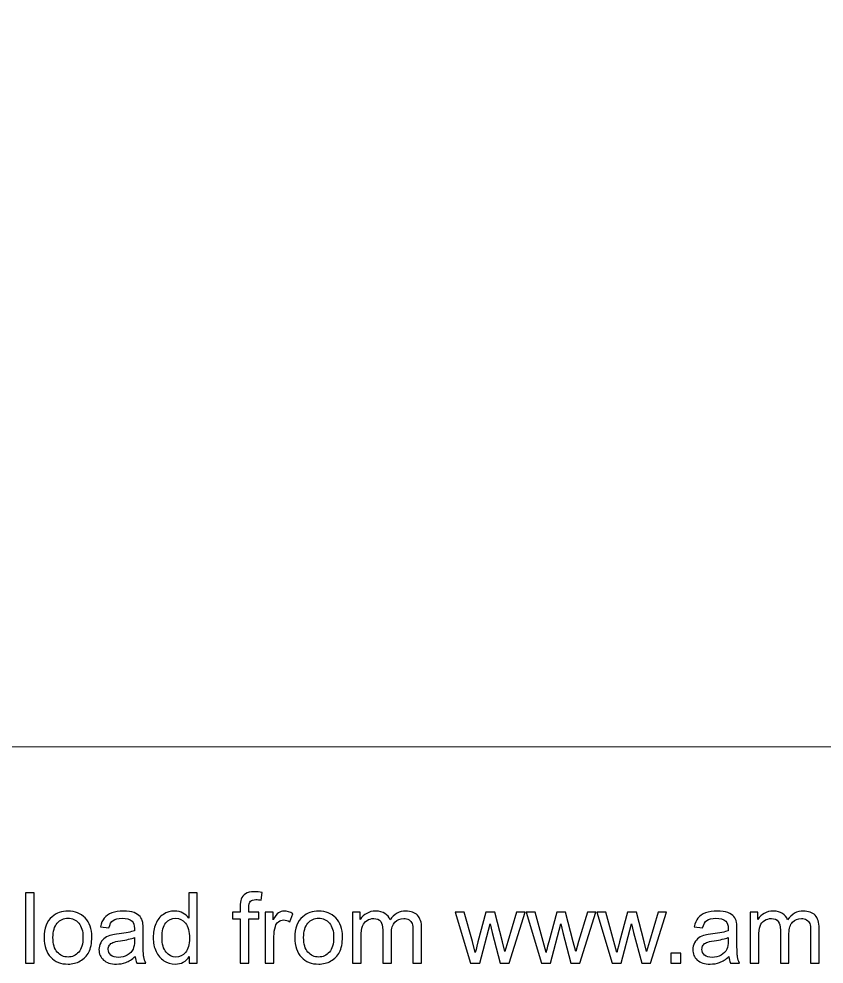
# Model space of a CAD drawing. Header units: millimetres. Extents: x -446 to 392, y -249 to 379.
# Drawn here: x -131 to -61.4, y -249.3 to -167.7 of the extents above; entities that cross this region are included whole.
import ezdxf

# ---------------------------------------------------------------- set-up
doc = ezdxf.new("R2010")
doc.units = ezdxf.units.MM
doc.header["$MEASUREMENT"] = 0
doc.layers.add('Layer 1', color=7, linetype='Continuous')

msp = doc.modelspace()

# ---------------------------------------------------------------- linework, layer by layer
at = {"layer": 'Layer 1', "color": 5, "lineweight": 0}
msp.add_open_spline([(-446.0374, -230.5655), (-446.0374, -230.5655), (392.1616, -230.5655), (392.1616, -230.5655), (392.1616, -230.5655), (392.1616, -230.5655), (392.1616, 379.0343), (392.1616, 379.0343), (392.1616, 379.0343), (392.1616, 379.0343), (-446.0374, 379.0343), (-446.0374, 379.0343), (-446.0374, 379.0343), (-446.0374, 379.0343), (-446.0374, -230.5655), (-446.0374, -230.5655)], degree=3, knots=[0, 0, 0, 0, 0.2, 0.2, 0.2, 0.2, 0.4, 0.4, 0.4, 0.4, 0.6, 0.6, 0.6, 0.6, 1, 1, 1, 1], dxfattribs=at)
at = {"layer": 'Layer 1', "color": 7}
for points, knots in [([(-130.417, -249.25), (-130.417, -249.25), (-130.417, -243.1878), (-130.417, -243.1878), (-130.417, -243.1878), (-130.417, -243.1878), (-129.672, -243.1878), (-129.672, -243.1878), (-129.672, -243.1878), (-129.672, -243.1878), (-129.672, -249.25), (-129.672, -249.25), (-129.672, -249.25), (-129.672, -249.25), (-130.417, -249.25), (-130.417, -249.25)], [0, 0, 0, 0, 0.2, 0.2, 0.2, 0.2, 0.4, 0.4, 0.4, 0.4, 0.6, 0.6, 0.6, 0.6, 1, 1, 1, 1]), ([(-116.265, -249.25), (-116.265, -249.25), (-116.265, -248.6926), (-116.265, -248.6926), (-116.265, -248.6926), (-116.5429, -249.1258), (-116.9522, -249.3431), (-117.4926, -249.3431), (-117.4926, -249.3431), (-117.8426, -249.3431), (-118.1643, -249.2472), (-118.4564, -249.0539), (-118.4564, -249.0539), (-118.7499, -248.8619), (-118.9771, -248.5924), (-119.1394, -248.2481), (-119.1394, -248.2481), (-119.3003, -247.9024), (-119.3807, -247.5059), (-119.3807, -247.0571), (-119.3807, -247.0571), (-119.3807, -246.6197), (-119.3073, -246.2232), (-119.162, -245.8661), (-119.162, -245.8661), (-119.0152, -245.5105), (-118.7965, -245.2368), (-118.5044, -245.0477), (-118.5044, -245.0477), (-118.2137, -244.8572), (-117.8863, -244.7626), (-117.5265, -244.7626), (-117.5265, -244.7626), (-117.2612, -244.7626), (-117.0255, -244.8191), (-116.8195, -244.9306), (-116.8195, -244.9306), (-116.6135, -245.0421), (-116.4456, -245.1888), (-116.3158, -245.368), (-116.3158, -245.368), (-116.3158, -245.368), (-116.3158, -243.1878), (-116.3158, -243.1878), (-116.3158, -243.1878), (-116.3158, -243.1878), (-115.5707, -243.1878), (-115.5707, -243.1878), (-115.5707, -243.1878), (-115.5707, -243.1878), (-115.5707, -249.25), (-115.5707, -249.25), (-115.5707, -249.25), (-115.5707, -249.25), (-116.265, -249.25), (-116.265, -249.25)], [0, 0, 0, 0, 0.0666667, 0.0666667, 0.0666667, 0.0666667, 0.1333333, 0.1333333, 0.1333333, 0.1333333, 0.2, 0.2, 0.2, 0.2, 0.2666667, 0.2666667, 0.2666667, 0.2666667, 0.3333333, 0.3333333, 0.3333333, 0.3333333, 0.4, 0.4, 0.4, 0.4, 0.4666667, 0.4666667, 0.4666667, 0.4666667, 0.5333333, 0.5333333, 0.5333333, 0.5333333, 0.6, 0.6, 0.6, 0.6, 0.6666667, 0.6666667, 0.6666667, 0.6666667, 0.7333333, 0.7333333, 0.7333333, 0.7333333, 0.8, 0.8, 0.8, 0.8, 0.8666667, 0.8666667, 0.8666667, 0.8666667, 1, 1, 1, 1]), ([(-111.8623, -249.25), (-111.8623, -249.25), (-111.8623, -245.4315), (-111.8623, -245.4315), (-111.8623, -245.4315), (-111.8623, -245.4315), (-112.5227, -245.4315), (-112.5227, -245.4315), (-112.5227, -245.4315), (-112.5227, -245.4315), (-112.5227, -244.8558), (-112.5227, -244.8558), (-112.5227, -244.8558), (-112.5227, -244.8558), (-111.8623, -244.8558), (-111.8623, -244.8558), (-111.8623, -244.8558), (-111.8623, -244.8558), (-111.8623, -244.3901), (-111.8623, -244.3901), (-111.8623, -244.3901), (-111.8623, -244.0952), (-111.8369, -243.8765), (-111.7847, -243.7339), (-111.7847, -243.7339), (-111.7127, -243.542), (-111.5885, -243.3854), (-111.4079, -243.2655), (-111.4079, -243.2655), (-111.2287, -243.1455), (-110.9761, -243.0862), (-110.6516, -243.0862), (-110.6516, -243.0862), (-110.4413, -243.0862), (-110.2099, -243.1116), (-109.9559, -243.161), (-109.9559, -243.161), (-109.9559, -243.161), (-110.0674, -243.813), (-110.0674, -243.813), (-110.0674, -243.813), (-110.2226, -243.7862), (-110.3679, -243.772), (-110.5062, -243.772), (-110.5062, -243.772), (-110.732, -243.772), (-110.8914, -243.82), (-110.986, -243.916), (-110.986, -243.916), (-111.0791, -244.0119), (-111.1257, -244.1911), (-111.1257, -244.4536), (-111.1257, -244.4536), (-111.1257, -244.4536), (-111.1257, -244.8558), (-111.1257, -244.8558), (-111.1257, -244.8558), (-111.1257, -244.8558), (-110.2706, -244.8558), (-110.2706, -244.8558), (-110.2706, -244.8558), (-110.2706, -244.8558), (-110.2706, -245.4315), (-110.2706, -245.4315), (-110.2706, -245.4315), (-110.2706, -245.4315), (-111.1172, -245.4315), (-111.1172, -245.4315), (-111.1172, -245.4315), (-111.1172, -245.4315), (-111.1172, -249.25), (-111.1172, -249.25), (-111.1172, -249.25), (-111.1172, -249.25), (-111.8623, -249.25), (-111.8623, -249.25)], [0, 0, 0, 0, 0.05, 0.05, 0.05, 0.05, 0.1, 0.1, 0.1, 0.1, 0.15, 0.15, 0.15, 0.15, 0.2, 0.2, 0.2, 0.2, 0.25, 0.25, 0.25, 0.25, 0.3, 0.3, 0.3, 0.3, 0.35, 0.35, 0.35, 0.35, 0.4, 0.4, 0.4, 0.4, 0.45, 0.45, 0.45, 0.45, 0.5, 0.5, 0.5, 0.5, 0.55, 0.55, 0.55, 0.55, 0.6, 0.6, 0.6, 0.6, 0.65, 0.65, 0.65, 0.65, 0.7, 0.7, 0.7, 0.7, 0.75, 0.75, 0.75, 0.75, 0.8, 0.8, 0.8, 0.8, 0.85, 0.85, 0.85, 0.85, 0.9, 0.9, 0.9, 0.9, 1, 1, 1, 1]), ([(-128.7985, -247.0529), (-128.7985, -246.2415), (-128.5727, -245.6404), (-128.1198, -245.2495), (-128.1198, -245.2495), (-127.743, -244.9249), (-127.2815, -244.7626), (-126.7383, -244.7626), (-126.7383, -244.7626), (-126.1357, -244.7626), (-125.6418, -244.9602), (-125.258, -245.3553), (-125.258, -245.3553), (-124.8756, -245.749), (-124.6837, -246.2951), (-124.6837, -246.9908), (-124.6837, -246.9908), (-124.6837, -247.5552), (-124.7683, -247.9983), (-124.9377, -248.3215), (-124.9377, -248.3215), (-125.107, -248.6446), (-125.354, -248.8958), (-125.6785, -249.075), (-125.6785, -249.075), (-126.0017, -249.2542), (-126.3559, -249.3431), (-126.7383, -249.3431), (-126.7383, -249.3431), (-127.3535, -249.3431), (-127.8502, -249.147), (-128.2298, -248.7533), (-128.2298, -248.7533), (-128.6094, -248.3596), (-128.7985, -247.7923), (-128.7985, -247.0529)], [0, 0, 0, 0, 0.1, 0.1, 0.1, 0.1, 0.2, 0.2, 0.2, 0.2, 0.3, 0.3, 0.3, 0.3, 0.4, 0.4, 0.4, 0.4, 0.5, 0.5, 0.5, 0.5, 0.6, 0.6, 0.6, 0.6, 0.7, 0.7, 0.7, 0.7, 0.8, 0.8, 0.8, 0.8, 1, 1, 1, 1]), ([(-120.94, -248.6997), (-121.2166, -248.9353), (-121.4833, -249.1004), (-121.7387, -249.1978), (-121.7387, -249.1978), (-121.9941, -249.2952), (-122.2678, -249.3431), (-122.5614, -249.3431), (-122.5614, -249.3431), (-123.044, -249.3431), (-123.4151, -249.226), (-123.6747, -248.9904), (-123.6747, -248.9904), (-123.9344, -248.7561), (-124.0642, -248.4555), (-124.0642, -248.0901), (-124.0642, -248.0901), (-124.0642, -247.8756), (-124.0148, -247.6794), (-123.9174, -247.5016), (-123.9174, -247.5016), (-123.8187, -247.3238), (-123.6903, -247.1827), (-123.5322, -247.0755), (-123.5322, -247.0755), (-123.3728, -246.9682), (-123.195, -246.8864), (-122.996, -246.8313), (-122.996, -246.8313), (-122.8492, -246.7932), (-122.6277, -246.7566), (-122.3328, -246.7199), (-122.3328, -246.7199), (-121.7316, -246.6493), (-121.2871, -246.5632), (-121.0035, -246.4645), (-121.0035, -246.4645), (-121.0007, -246.3629), (-120.9993, -246.2979), (-120.9993, -246.2711), (-120.9993, -246.2711), (-120.9993, -245.9692), (-121.0698, -245.7561), (-121.2109, -245.6319), (-121.2109, -245.6319), (-121.4014, -245.464), (-121.6851, -245.3807), (-122.0604, -245.3807), (-122.0604, -245.3807), (-122.4118, -245.3807), (-122.6714, -245.4428), (-122.8379, -245.5656), (-122.8379, -245.5656), (-123.0059, -245.6883), (-123.1286, -245.9057), (-123.2091, -246.2189), (-123.2091, -246.2189), (-123.2091, -246.2189), (-123.9372, -246.1173), (-123.9372, -246.1173), (-123.9372, -246.1173), (-123.8709, -245.8055), (-123.7622, -245.5529), (-123.6098, -245.361), (-123.6098, -245.361), (-123.4574, -245.1691), (-123.2373, -245.0223), (-122.9494, -244.9179), (-122.9494, -244.9179), (-122.663, -244.8149), (-122.3285, -244.7626), (-121.9503, -244.7626), (-121.9503, -244.7626), (-121.575, -244.7626), (-121.2688, -244.8064), (-121.0331, -244.8953), (-121.0331, -244.8953), (-120.7989, -244.9842), (-120.6253, -245.0943), (-120.5152, -245.2283), (-120.5152, -245.2283), (-120.4052, -245.3624), (-120.3276, -245.5317), (-120.2824, -245.7363), (-120.2824, -245.7363), (-120.2584, -245.8633), (-120.2457, -246.0919), (-120.2457, -246.4207), (-120.2457, -246.4207), (-120.2457, -246.4207), (-120.2457, -247.4085), (-120.2457, -247.4085), (-120.2457, -247.4085), (-120.2457, -248.0985), (-120.2302, -248.5346), (-120.1992, -248.7194), (-120.1992, -248.7194), (-120.1695, -248.9043), (-120.1074, -249.0807), (-120.0171, -249.25), (-120.0171, -249.25), (-120.0171, -249.25), (-120.7961, -249.25), (-120.7961, -249.25), (-120.7961, -249.25), (-120.8708, -249.0934), (-120.9188, -248.9099), (-120.94, -248.6997)], [0, 0, 0, 0, 0.0357143, 0.0357143, 0.0357143, 0.0357143, 0.0714286, 0.0714286, 0.0714286, 0.0714286, 0.1071429, 0.1071429, 0.1071429, 0.1071429, 0.1428571, 0.1428571, 0.1428571, 0.1428571, 0.1785714, 0.1785714, 0.1785714, 0.1785714, 0.2142857, 0.2142857, 0.2142857, 0.2142857, 0.25, 0.25, 0.25, 0.25, 0.2857143, 0.2857143, 0.2857143, 0.2857143, 0.3214286, 0.3214286, 0.3214286, 0.3214286, 0.3571429, 0.3571429, 0.3571429, 0.3571429, 0.3928571, 0.3928571, 0.3928571, 0.3928571, 0.4285714, 0.4285714, 0.4285714, 0.4285714, 0.4642857, 0.4642857, 0.4642857, 0.4642857, 0.5, 0.5, 0.5, 0.5, 0.5357143, 0.5357143, 0.5357143, 0.5357143, 0.5714286, 0.5714286, 0.5714286, 0.5714286, 0.6071429, 0.6071429, 0.6071429, 0.6071429, 0.6428571, 0.6428571, 0.6428571, 0.6428571, 0.6785714, 0.6785714, 0.6785714, 0.6785714, 0.7142857, 0.7142857, 0.7142857, 0.7142857, 0.75, 0.75, 0.75, 0.75, 0.7857143, 0.7857143, 0.7857143, 0.7857143, 0.8214286, 0.8214286, 0.8214286, 0.8214286, 0.8571429, 0.8571429, 0.8571429, 0.8571429, 0.8928571, 0.8928571, 0.8928571, 0.8928571, 0.9285714, 0.9285714, 0.9285714, 0.9285714, 1, 1, 1, 1]), ([(-109.6963, -249.25), (-109.6963, -249.25), (-109.6963, -244.8558), (-109.6963, -244.8558), (-109.6963, -244.8558), (-109.6963, -244.8558), (-109.0274, -244.8558), (-109.0274, -244.8558), (-109.0274, -244.8558), (-109.0274, -244.8558), (-109.0274, -245.5289), (-109.0274, -245.5289), (-109.0274, -245.5289), (-108.8567, -245.217), (-108.6986, -245.011), (-108.5533, -244.9122), (-108.5533, -244.9122), (-108.4079, -244.812), (-108.2485, -244.7626), (-108.0749, -244.7626), (-108.0749, -244.7626), (-107.8237, -244.7626), (-107.5683, -244.8417), (-107.3087, -244.9983), (-107.3087, -244.9983), (-107.3087, -244.9983), (-107.5739, -245.6855), (-107.5739, -245.6855), (-107.5739, -245.6855), (-107.7546, -245.5839), (-107.9352, -245.5331), (-108.1158, -245.5331), (-108.1158, -245.5331), (-108.2781, -245.5331), (-108.4234, -245.5825), (-108.5518, -245.6799), (-108.5518, -245.6799), (-108.6803, -245.7772), (-108.772, -245.9127), (-108.827, -246.0863), (-108.827, -246.0863), (-108.9103, -246.3502), (-108.9512, -246.6394), (-108.9512, -246.9541), (-108.9512, -246.9541), (-108.9512, -246.9541), (-108.9512, -249.25), (-108.9512, -249.25), (-108.9512, -249.25), (-108.9512, -249.25), (-109.6963, -249.25), (-109.6963, -249.25)], [0, 0, 0, 0, 0.0714286, 0.0714286, 0.0714286, 0.0714286, 0.1428571, 0.1428571, 0.1428571, 0.1428571, 0.2142857, 0.2142857, 0.2142857, 0.2142857, 0.2857143, 0.2857143, 0.2857143, 0.2857143, 0.3571429, 0.3571429, 0.3571429, 0.3571429, 0.4285714, 0.4285714, 0.4285714, 0.4285714, 0.5, 0.5, 0.5, 0.5, 0.5714286, 0.5714286, 0.5714286, 0.5714286, 0.6428571, 0.6428571, 0.6428571, 0.6428571, 0.7142857, 0.7142857, 0.7142857, 0.7142857, 0.7857143, 0.7857143, 0.7857143, 0.7857143, 0.8571429, 0.8571429, 0.8571429, 0.8571429, 1, 1, 1, 1]), ([(-107.1478, -247.0529), (-107.1478, -246.2415), (-106.922, -245.6404), (-106.4691, -245.2495), (-106.4691, -245.2495), (-106.0923, -244.9249), (-105.6308, -244.7626), (-105.0876, -244.7626), (-105.0876, -244.7626), (-104.485, -244.7626), (-103.9911, -244.9602), (-103.6073, -245.3553), (-103.6073, -245.3553), (-103.2249, -245.749), (-103.033, -246.2951), (-103.033, -246.9908), (-103.033, -246.9908), (-103.033, -247.5552), (-103.1176, -247.9983), (-103.287, -248.3215), (-103.287, -248.3215), (-103.4563, -248.6446), (-103.7033, -248.8958), (-104.0278, -249.075), (-104.0278, -249.075), (-104.351, -249.2542), (-104.7052, -249.3431), (-105.0876, -249.3431), (-105.0876, -249.3431), (-105.7028, -249.3431), (-106.1995, -249.147), (-106.5791, -248.7533), (-106.5791, -248.7533), (-106.9587, -248.3596), (-107.1478, -247.7923), (-107.1478, -247.0529)], [0, 0, 0, 0, 0.1, 0.1, 0.1, 0.1, 0.2, 0.2, 0.2, 0.2, 0.3, 0.3, 0.3, 0.3, 0.4, 0.4, 0.4, 0.4, 0.5, 0.5, 0.5, 0.5, 0.6, 0.6, 0.6, 0.6, 0.7, 0.7, 0.7, 0.7, 0.8, 0.8, 0.8, 0.8, 1, 1, 1, 1]), ([(-102.1595, -249.25), (-102.1595, -249.25), (-102.1595, -244.8558), (-102.1595, -244.8558), (-102.1595, -244.8558), (-102.1595, -244.8558), (-101.4906, -244.8558), (-101.4906, -244.8558), (-101.4906, -244.8558), (-101.4906, -244.8558), (-101.4906, -245.4767), (-101.4906, -245.4767), (-101.4906, -245.4767), (-101.3538, -245.2622), (-101.1703, -245.0886), (-100.9417, -244.9588), (-100.9417, -244.9588), (-100.7131, -244.8276), (-100.4535, -244.7626), (-100.1614, -244.7626), (-100.1614, -244.7626), (-99.8368, -244.7626), (-99.5701, -244.8304), (-99.3627, -244.9644), (-99.3627, -244.9644), (-99.1552, -245.0999), (-99.0085, -245.2876), (-98.9238, -245.5303), (-98.9238, -245.5303), (-98.5739, -245.0181), (-98.1209, -244.7626), (-97.5621, -244.7626), (-97.5621, -244.7626), (-97.1246, -244.7626), (-96.7874, -244.8826), (-96.5531, -245.1239), (-96.5531, -245.1239), (-96.3175, -245.3652), (-96.1989, -245.7363), (-96.1989, -246.2373), (-96.1989, -246.2373), (-96.1989, -246.2373), (-96.1989, -249.25), (-96.1989, -249.25), (-96.1989, -249.25), (-96.1989, -249.25), (-96.944, -249.25), (-96.944, -249.25), (-96.944, -249.25), (-96.944, -249.25), (-96.944, -246.4842), (-96.944, -246.4842), (-96.944, -246.4842), (-96.944, -246.1879), (-96.9694, -245.9734), (-97.0174, -245.8422), (-97.0174, -245.8422), (-97.0654, -245.7109), (-97.1529, -245.6065), (-97.2813, -245.5261), (-97.2813, -245.5261), (-97.4083, -245.4456), (-97.5578, -245.4061), (-97.7286, -245.4061), (-97.7286, -245.4061), (-98.039, -245.4061), (-98.2959, -245.5091), (-98.5005, -245.7137), (-98.5005, -245.7137), (-98.7051, -245.9198), (-98.8067, -246.2486), (-98.8067, -246.7001), (-98.8067, -246.7001), (-98.8067, -246.7001), (-98.8067, -249.25), (-98.8067, -249.25), (-98.8067, -249.25), (-98.8067, -249.25), (-99.5518, -249.25), (-99.5518, -249.25), (-99.5518, -249.25), (-99.5518, -249.25), (-99.5518, -246.3981), (-99.5518, -246.3981), (-99.5518, -246.3981), (-99.5518, -246.0679), (-99.6124, -245.8196), (-99.7338, -245.6545), (-99.7338, -245.6545), (-99.8551, -245.4894), (-100.0541, -245.4061), (-100.3293, -245.4061), (-100.3293, -245.4061), (-100.5381, -245.4061), (-100.7314, -245.4612), (-100.9092, -245.5712), (-100.9092, -245.5712), (-101.087, -245.6813), (-101.2155, -245.8422), (-101.2959, -246.0552), (-101.2959, -246.0552), (-101.3749, -246.2669), (-101.4144, -246.5731), (-101.4144, -246.9725), (-101.4144, -246.9725), (-101.4144, -246.9725), (-101.4144, -249.25), (-101.4144, -249.25), (-101.4144, -249.25), (-101.4144, -249.25), (-102.1595, -249.25), (-102.1595, -249.25)], [0, 0, 0, 0, 0.0344828, 0.0344828, 0.0344828, 0.0344828, 0.0689655, 0.0689655, 0.0689655, 0.0689655, 0.1034483, 0.1034483, 0.1034483, 0.1034483, 0.137931, 0.137931, 0.137931, 0.137931, 0.1724138, 0.1724138, 0.1724138, 0.1724138, 0.2068966, 0.2068966, 0.2068966, 0.2068966, 0.2413793, 0.2413793, 0.2413793, 0.2413793, 0.2758621, 0.2758621, 0.2758621, 0.2758621, 0.3103448, 0.3103448, 0.3103448, 0.3103448, 0.3448276, 0.3448276, 0.3448276, 0.3448276, 0.3793103, 0.3793103, 0.3793103, 0.3793103, 0.4137931, 0.4137931, 0.4137931, 0.4137931, 0.4482759, 0.4482759, 0.4482759, 0.4482759, 0.4827586, 0.4827586, 0.4827586, 0.4827586, 0.5172414, 0.5172414, 0.5172414, 0.5172414, 0.5517241, 0.5517241, 0.5517241, 0.5517241, 0.5862069, 0.5862069, 0.5862069, 0.5862069, 0.6206897, 0.6206897, 0.6206897, 0.6206897, 0.6551724, 0.6551724, 0.6551724, 0.6551724, 0.6896552, 0.6896552, 0.6896552, 0.6896552, 0.7241379, 0.7241379, 0.7241379, 0.7241379, 0.7586207, 0.7586207, 0.7586207, 0.7586207, 0.7931034, 0.7931034, 0.7931034, 0.7931034, 0.8275862, 0.8275862, 0.8275862, 0.8275862, 0.862069, 0.862069, 0.862069, 0.862069, 0.8965517, 0.8965517, 0.8965517, 0.8965517, 0.9310345, 0.9310345, 0.9310345, 0.9310345, 1, 1, 1, 1]), ([(-91.9642, -249.25), (-91.9642, -249.25), (-93.292, -244.8558), (-93.292, -244.8558), (-93.292, -244.8558), (-93.292, -244.8558), (-92.5131, -244.8558), (-92.5131, -244.8558), (-92.5131, -244.8558), (-92.5131, -244.8558), (-91.8118, -247.3916), (-91.8118, -247.3916), (-91.8118, -247.3916), (-91.8118, -247.3916), (-91.5634, -248.3356), (-91.5634, -248.3356), (-91.5634, -248.3356), (-91.5535, -248.289), (-91.4773, -247.9871), (-91.3362, -247.4297), (-91.3362, -247.4297), (-91.3362, -247.4297), (-90.6405, -244.8558), (-90.6405, -244.8558), (-90.6405, -244.8558), (-90.6405, -244.8558), (-89.8771, -244.8558), (-89.8771, -244.8558), (-89.8771, -244.8558), (-89.8771, -244.8558), (-89.2153, -247.4071), (-89.2153, -247.4071), (-89.2153, -247.4071), (-89.2153, -247.4071), (-88.9994, -248.2439), (-88.9994, -248.2439), (-88.9994, -248.2439), (-88.9994, -248.2439), (-88.7468, -247.3958), (-88.7468, -247.3958), (-88.7468, -247.3958), (-88.7468, -247.3958), (-87.9876, -244.8558), (-87.9876, -244.8558), (-87.9876, -244.8558), (-87.9876, -244.8558), (-87.2637, -244.8558), (-87.2637, -244.8558), (-87.2637, -244.8558), (-87.2637, -244.8558), (-88.6424, -249.25), (-88.6424, -249.25), (-88.6424, -249.25), (-88.6424, -249.25), (-89.4129, -249.25), (-89.4129, -249.25), (-89.4129, -249.25), (-89.4129, -249.25), (-90.11, -246.6211), (-90.11, -246.6211), (-90.11, -246.6211), (-90.11, -246.6211), (-90.2864, -245.869), (-90.2864, -245.869), (-90.2864, -245.869), (-90.2864, -245.869), (-91.1754, -249.25), (-91.1754, -249.25), (-91.1754, -249.25), (-91.1754, -249.25), (-91.9642, -249.25), (-91.9642, -249.25)], [0, 0, 0, 0, 0.0526316, 0.0526316, 0.0526316, 0.0526316, 0.1052632, 0.1052632, 0.1052632, 0.1052632, 0.1578947, 0.1578947, 0.1578947, 0.1578947, 0.2105263, 0.2105263, 0.2105263, 0.2105263, 0.2631579, 0.2631579, 0.2631579, 0.2631579, 0.3157895, 0.3157895, 0.3157895, 0.3157895, 0.3684211, 0.3684211, 0.3684211, 0.3684211, 0.4210526, 0.4210526, 0.4210526, 0.4210526, 0.4736842, 0.4736842, 0.4736842, 0.4736842, 0.5263158, 0.5263158, 0.5263158, 0.5263158, 0.5789474, 0.5789474, 0.5789474, 0.5789474, 0.6315789, 0.6315789, 0.6315789, 0.6315789, 0.6842105, 0.6842105, 0.6842105, 0.6842105, 0.7368421, 0.7368421, 0.7368421, 0.7368421, 0.7894737, 0.7894737, 0.7894737, 0.7894737, 0.8421053, 0.8421053, 0.8421053, 0.8421053, 0.8947368, 0.8947368, 0.8947368, 0.8947368, 1, 1, 1, 1]), ([(-85.8498, -249.25), (-85.8498, -249.25), (-87.1776, -244.8558), (-87.1776, -244.8558), (-87.1776, -244.8558), (-87.1776, -244.8558), (-86.3987, -244.8558), (-86.3987, -244.8558), (-86.3987, -244.8558), (-86.3987, -244.8558), (-85.6974, -247.3916), (-85.6974, -247.3916), (-85.6974, -247.3916), (-85.6974, -247.3916), (-85.449, -248.3356), (-85.449, -248.3356), (-85.449, -248.3356), (-85.4391, -248.289), (-85.3629, -247.9871), (-85.2218, -247.4297), (-85.2218, -247.4297), (-85.2218, -247.4297), (-84.5261, -244.8558), (-84.5261, -244.8558), (-84.5261, -244.8558), (-84.5261, -244.8558), (-83.7627, -244.8558), (-83.7627, -244.8558), (-83.7627, -244.8558), (-83.7627, -244.8558), (-83.1009, -247.4071), (-83.1009, -247.4071), (-83.1009, -247.4071), (-83.1009, -247.4071), (-82.885, -248.2439), (-82.885, -248.2439), (-82.885, -248.2439), (-82.885, -248.2439), (-82.6324, -247.3958), (-82.6324, -247.3958), (-82.6324, -247.3958), (-82.6324, -247.3958), (-81.8732, -244.8558), (-81.8732, -244.8558), (-81.8732, -244.8558), (-81.8732, -244.8558), (-81.1493, -244.8558), (-81.1493, -244.8558), (-81.1493, -244.8558), (-81.1493, -244.8558), (-82.528, -249.25), (-82.528, -249.25), (-82.528, -249.25), (-82.528, -249.25), (-83.2985, -249.25), (-83.2985, -249.25), (-83.2985, -249.25), (-83.2985, -249.25), (-83.9956, -246.6211), (-83.9956, -246.6211), (-83.9956, -246.6211), (-83.9956, -246.6211), (-84.172, -245.869), (-84.172, -245.869), (-84.172, -245.869), (-84.172, -245.869), (-85.061, -249.25), (-85.061, -249.25), (-85.061, -249.25), (-85.061, -249.25), (-85.8498, -249.25), (-85.8498, -249.25)], [0, 0, 0, 0, 0.0526316, 0.0526316, 0.0526316, 0.0526316, 0.1052632, 0.1052632, 0.1052632, 0.1052632, 0.1578947, 0.1578947, 0.1578947, 0.1578947, 0.2105263, 0.2105263, 0.2105263, 0.2105263, 0.2631579, 0.2631579, 0.2631579, 0.2631579, 0.3157895, 0.3157895, 0.3157895, 0.3157895, 0.3684211, 0.3684211, 0.3684211, 0.3684211, 0.4210526, 0.4210526, 0.4210526, 0.4210526, 0.4736842, 0.4736842, 0.4736842, 0.4736842, 0.5263158, 0.5263158, 0.5263158, 0.5263158, 0.5789474, 0.5789474, 0.5789474, 0.5789474, 0.6315789, 0.6315789, 0.6315789, 0.6315789, 0.6842105, 0.6842105, 0.6842105, 0.6842105, 0.7368421, 0.7368421, 0.7368421, 0.7368421, 0.7894737, 0.7894737, 0.7894737, 0.7894737, 0.8421053, 0.8421053, 0.8421053, 0.8421053, 0.8947368, 0.8947368, 0.8947368, 0.8947368, 1, 1, 1, 1]), ([(-79.7354, -249.25), (-79.7354, -249.25), (-81.0632, -244.8558), (-81.0632, -244.8558), (-81.0632, -244.8558), (-81.0632, -244.8558), (-80.2843, -244.8558), (-80.2843, -244.8558), (-80.2843, -244.8558), (-80.2843, -244.8558), (-79.583, -247.3916), (-79.583, -247.3916), (-79.583, -247.3916), (-79.583, -247.3916), (-79.3346, -248.3356), (-79.3346, -248.3356), (-79.3346, -248.3356), (-79.3247, -248.289), (-79.2485, -247.9871), (-79.1074, -247.4297), (-79.1074, -247.4297), (-79.1074, -247.4297), (-78.4117, -244.8558), (-78.4117, -244.8558), (-78.4117, -244.8558), (-78.4117, -244.8558), (-77.6483, -244.8558), (-77.6483, -244.8558), (-77.6483, -244.8558), (-77.6483, -244.8558), (-76.9865, -247.4071), (-76.9865, -247.4071), (-76.9865, -247.4071), (-76.9865, -247.4071), (-76.7706, -248.2439), (-76.7706, -248.2439), (-76.7706, -248.2439), (-76.7706, -248.2439), (-76.518, -247.3958), (-76.518, -247.3958), (-76.518, -247.3958), (-76.518, -247.3958), (-75.7588, -244.8558), (-75.7588, -244.8558), (-75.7588, -244.8558), (-75.7588, -244.8558), (-75.0349, -244.8558), (-75.0349, -244.8558), (-75.0349, -244.8558), (-75.0349, -244.8558), (-76.4136, -249.25), (-76.4136, -249.25), (-76.4136, -249.25), (-76.4136, -249.25), (-77.1841, -249.25), (-77.1841, -249.25), (-77.1841, -249.25), (-77.1841, -249.25), (-77.8812, -246.6211), (-77.8812, -246.6211), (-77.8812, -246.6211), (-77.8812, -246.6211), (-78.0576, -245.869), (-78.0576, -245.869), (-78.0576, -245.869), (-78.0576, -245.869), (-78.9466, -249.25), (-78.9466, -249.25), (-78.9466, -249.25), (-78.9466, -249.25), (-79.7354, -249.25), (-79.7354, -249.25)], [0, 0, 0, 0, 0.0526316, 0.0526316, 0.0526316, 0.0526316, 0.1052632, 0.1052632, 0.1052632, 0.1052632, 0.1578947, 0.1578947, 0.1578947, 0.1578947, 0.2105263, 0.2105263, 0.2105263, 0.2105263, 0.2631579, 0.2631579, 0.2631579, 0.2631579, 0.3157895, 0.3157895, 0.3157895, 0.3157895, 0.3684211, 0.3684211, 0.3684211, 0.3684211, 0.4210526, 0.4210526, 0.4210526, 0.4210526, 0.4736842, 0.4736842, 0.4736842, 0.4736842, 0.5263158, 0.5263158, 0.5263158, 0.5263158, 0.5789474, 0.5789474, 0.5789474, 0.5789474, 0.6315789, 0.6315789, 0.6315789, 0.6315789, 0.6842105, 0.6842105, 0.6842105, 0.6842105, 0.7368421, 0.7368421, 0.7368421, 0.7368421, 0.7894737, 0.7894737, 0.7894737, 0.7894737, 0.8421053, 0.8421053, 0.8421053, 0.8421053, 0.8947368, 0.8947368, 0.8947368, 0.8947368, 1, 1, 1, 1]), ([(-69.6558, -248.6997), (-69.9324, -248.9353), (-70.1991, -249.1004), (-70.4545, -249.1978), (-70.4545, -249.1978), (-70.7099, -249.2952), (-70.9836, -249.3431), (-71.2772, -249.3431), (-71.2772, -249.3431), (-71.7598, -249.3431), (-72.1309, -249.226), (-72.3905, -248.9904), (-72.3905, -248.9904), (-72.6502, -248.7561), (-72.78, -248.4555), (-72.78, -248.0901), (-72.78, -248.0901), (-72.78, -247.8756), (-72.7306, -247.6794), (-72.6332, -247.5016), (-72.6332, -247.5016), (-72.5345, -247.3238), (-72.4061, -247.1827), (-72.248, -247.0755), (-72.248, -247.0755), (-72.0886, -246.9682), (-71.9108, -246.8864), (-71.7118, -246.8313), (-71.7118, -246.8313), (-71.565, -246.7932), (-71.3435, -246.7566), (-71.0486, -246.7199), (-71.0486, -246.7199), (-70.4474, -246.6493), (-70.0029, -246.5632), (-69.7193, -246.4645), (-69.7193, -246.4645), (-69.7165, -246.3629), (-69.7151, -246.2979), (-69.7151, -246.2711), (-69.7151, -246.2711), (-69.7151, -245.9692), (-69.7856, -245.7561), (-69.9267, -245.6319), (-69.9267, -245.6319), (-70.1172, -245.464), (-70.4009, -245.3807), (-70.7762, -245.3807), (-70.7762, -245.3807), (-71.1276, -245.3807), (-71.3872, -245.4428), (-71.5537, -245.5656), (-71.5537, -245.5656), (-71.7217, -245.6883), (-71.8444, -245.9057), (-71.9249, -246.2189), (-71.9249, -246.2189), (-71.9249, -246.2189), (-72.653, -246.1173), (-72.653, -246.1173), (-72.653, -246.1173), (-72.5867, -245.8055), (-72.478, -245.5529), (-72.3256, -245.361), (-72.3256, -245.361), (-72.1732, -245.1691), (-71.9531, -245.0223), (-71.6652, -244.9179), (-71.6652, -244.9179), (-71.3788, -244.8149), (-71.0443, -244.7626), (-70.6661, -244.7626), (-70.6661, -244.7626), (-70.2908, -244.7626), (-69.9846, -244.8064), (-69.7489, -244.8953), (-69.7489, -244.8953), (-69.5147, -244.9842), (-69.3411, -245.0943), (-69.231, -245.2283), (-69.231, -245.2283), (-69.121, -245.3624), (-69.0434, -245.5317), (-68.9982, -245.7363), (-68.9982, -245.7363), (-68.9742, -245.8633), (-68.9615, -246.0919), (-68.9615, -246.4207), (-68.9615, -246.4207), (-68.9615, -246.4207), (-68.9615, -247.4085), (-68.9615, -247.4085), (-68.9615, -247.4085), (-68.9615, -248.0985), (-68.946, -248.5346), (-68.915, -248.7194), (-68.915, -248.7194), (-68.8853, -248.9043), (-68.8232, -249.0807), (-68.7329, -249.25), (-68.7329, -249.25), (-68.7329, -249.25), (-69.5119, -249.25), (-69.5119, -249.25), (-69.5119, -249.25), (-69.5866, -249.0934), (-69.6346, -248.9099), (-69.6558, -248.6997)], [0, 0, 0, 0, 0.0357143, 0.0357143, 0.0357143, 0.0357143, 0.0714286, 0.0714286, 0.0714286, 0.0714286, 0.1071429, 0.1071429, 0.1071429, 0.1071429, 0.1428571, 0.1428571, 0.1428571, 0.1428571, 0.1785714, 0.1785714, 0.1785714, 0.1785714, 0.2142857, 0.2142857, 0.2142857, 0.2142857, 0.25, 0.25, 0.25, 0.25, 0.2857143, 0.2857143, 0.2857143, 0.2857143, 0.3214286, 0.3214286, 0.3214286, 0.3214286, 0.3571429, 0.3571429, 0.3571429, 0.3571429, 0.3928571, 0.3928571, 0.3928571, 0.3928571, 0.4285714, 0.4285714, 0.4285714, 0.4285714, 0.4642857, 0.4642857, 0.4642857, 0.4642857, 0.5, 0.5, 0.5, 0.5, 0.5357143, 0.5357143, 0.5357143, 0.5357143, 0.5714286, 0.5714286, 0.5714286, 0.5714286, 0.6071429, 0.6071429, 0.6071429, 0.6071429, 0.6428571, 0.6428571, 0.6428571, 0.6428571, 0.6785714, 0.6785714, 0.6785714, 0.6785714, 0.7142857, 0.7142857, 0.7142857, 0.7142857, 0.75, 0.75, 0.75, 0.75, 0.7857143, 0.7857143, 0.7857143, 0.7857143, 0.8214286, 0.8214286, 0.8214286, 0.8214286, 0.8571429, 0.8571429, 0.8571429, 0.8571429, 0.8928571, 0.8928571, 0.8928571, 0.8928571, 0.9285714, 0.9285714, 0.9285714, 0.9285714, 1, 1, 1, 1]), ([(-67.8171, -249.25), (-67.8171, -249.25), (-67.8171, -244.8558), (-67.8171, -244.8558), (-67.8171, -244.8558), (-67.8171, -244.8558), (-67.1482, -244.8558), (-67.1482, -244.8558), (-67.1482, -244.8558), (-67.1482, -244.8558), (-67.1482, -245.4767), (-67.1482, -245.4767), (-67.1482, -245.4767), (-67.0114, -245.2622), (-66.8279, -245.0886), (-66.5993, -244.9588), (-66.5993, -244.9588), (-66.3707, -244.8276), (-66.1111, -244.7626), (-65.819, -244.7626), (-65.819, -244.7626), (-65.4944, -244.7626), (-65.2277, -244.8304), (-65.0203, -244.9644), (-65.0203, -244.9644), (-64.8128, -245.0999), (-64.6661, -245.2876), (-64.5814, -245.5303), (-64.5814, -245.5303), (-64.2315, -245.0181), (-63.7785, -244.7626), (-63.2197, -244.7626), (-63.2197, -244.7626), (-62.7822, -244.7626), (-62.445, -244.8826), (-62.2107, -245.1239), (-62.2107, -245.1239), (-61.9751, -245.3652), (-61.8565, -245.7363), (-61.8565, -246.2373), (-61.8565, -246.2373), (-61.8565, -246.2373), (-61.8565, -249.25), (-61.8565, -249.25), (-61.8565, -249.25), (-61.8565, -249.25), (-62.6016, -249.25), (-62.6016, -249.25), (-62.6016, -249.25), (-62.6016, -249.25), (-62.6016, -246.4842), (-62.6016, -246.4842), (-62.6016, -246.4842), (-62.6016, -246.1879), (-62.627, -245.9734), (-62.675, -245.8422), (-62.675, -245.8422), (-62.723, -245.7109), (-62.8105, -245.6065), (-62.9389, -245.5261), (-62.9389, -245.5261), (-63.0659, -245.4456), (-63.2154, -245.4061), (-63.3862, -245.4061), (-63.3862, -245.4061), (-63.6966, -245.4061), (-63.9535, -245.5091), (-64.1581, -245.7137), (-64.1581, -245.7137), (-64.3627, -245.9198), (-64.4643, -246.2486), (-64.4643, -246.7001), (-64.4643, -246.7001), (-64.4643, -246.7001), (-64.4643, -249.25), (-64.4643, -249.25), (-64.4643, -249.25), (-64.4643, -249.25), (-65.2094, -249.25), (-65.2094, -249.25), (-65.2094, -249.25), (-65.2094, -249.25), (-65.2094, -246.3981), (-65.2094, -246.3981), (-65.2094, -246.3981), (-65.2094, -246.0679), (-65.27, -245.8196), (-65.3914, -245.6545), (-65.3914, -245.6545), (-65.5127, -245.4894), (-65.7117, -245.4061), (-65.9869, -245.4061), (-65.9869, -245.4061), (-66.1957, -245.4061), (-66.389, -245.4612), (-66.5668, -245.5712), (-66.5668, -245.5712), (-66.7446, -245.6813), (-66.8731, -245.8422), (-66.9535, -246.0552), (-66.9535, -246.0552), (-67.0325, -246.2669), (-67.072, -246.5731), (-67.072, -246.9725), (-67.072, -246.9725), (-67.072, -246.9725), (-67.072, -249.25), (-67.072, -249.25), (-67.072, -249.25), (-67.072, -249.25), (-67.8171, -249.25), (-67.8171, -249.25)], [0, 0, 0, 0, 0.0344828, 0.0344828, 0.0344828, 0.0344828, 0.0689655, 0.0689655, 0.0689655, 0.0689655, 0.1034483, 0.1034483, 0.1034483, 0.1034483, 0.137931, 0.137931, 0.137931, 0.137931, 0.1724138, 0.1724138, 0.1724138, 0.1724138, 0.2068966, 0.2068966, 0.2068966, 0.2068966, 0.2413793, 0.2413793, 0.2413793, 0.2413793, 0.2758621, 0.2758621, 0.2758621, 0.2758621, 0.3103448, 0.3103448, 0.3103448, 0.3103448, 0.3448276, 0.3448276, 0.3448276, 0.3448276, 0.3793103, 0.3793103, 0.3793103, 0.3793103, 0.4137931, 0.4137931, 0.4137931, 0.4137931, 0.4482759, 0.4482759, 0.4482759, 0.4482759, 0.4827586, 0.4827586, 0.4827586, 0.4827586, 0.5172414, 0.5172414, 0.5172414, 0.5172414, 0.5517241, 0.5517241, 0.5517241, 0.5517241, 0.5862069, 0.5862069, 0.5862069, 0.5862069, 0.6206897, 0.6206897, 0.6206897, 0.6206897, 0.6551724, 0.6551724, 0.6551724, 0.6551724, 0.6896552, 0.6896552, 0.6896552, 0.6896552, 0.7241379, 0.7241379, 0.7241379, 0.7241379, 0.7586207, 0.7586207, 0.7586207, 0.7586207, 0.7931034, 0.7931034, 0.7931034, 0.7931034, 0.8275862, 0.8275862, 0.8275862, 0.8275862, 0.862069, 0.862069, 0.862069, 0.862069, 0.8965517, 0.8965517, 0.8965517, 0.8965517, 0.9310345, 0.9310345, 0.9310345, 0.9310345, 1, 1, 1, 1]), ([(-128.0365, -247.0543), (-128.0365, -247.6159), (-127.9137, -248.0364), (-127.6682, -248.3144), (-127.6682, -248.3144), (-127.4212, -248.5938), (-127.1122, -248.7335), (-126.7383, -248.7335), (-126.7383, -248.7335), (-126.3686, -248.7335), (-126.0609, -248.5938), (-125.814, -248.313), (-125.814, -248.313), (-125.5685, -248.0322), (-125.4457, -247.6046), (-125.4457, -247.0303), (-125.4457, -247.0303), (-125.4457, -246.4884), (-125.5699, -246.0778), (-125.8168, -245.7998), (-125.8168, -245.7998), (-126.0638, -245.5204), (-126.3714, -245.3807), (-126.7383, -245.3807), (-126.7383, -245.3807), (-127.1122, -245.3807), (-127.4212, -245.519), (-127.6682, -245.797), (-127.6682, -245.797), (-127.9137, -246.075), (-128.0365, -246.4941), (-128.0365, -247.0543)], [0, 0, 0, 0, 0.1111111, 0.1111111, 0.1111111, 0.1111111, 0.2222222, 0.2222222, 0.2222222, 0.2222222, 0.3333333, 0.3333333, 0.3333333, 0.3333333, 0.4444444, 0.4444444, 0.4444444, 0.4444444, 0.5555556, 0.5555556, 0.5555556, 0.5555556, 0.6666667, 0.6666667, 0.6666667, 0.6666667, 0.7777778, 0.7777778, 0.7777778, 0.7777778, 1, 1, 1, 1]), ([(-118.6187, -247.0585), (-118.6187, -247.6202), (-118.5002, -248.0393), (-118.2617, -248.3173), (-118.2617, -248.3173), (-118.0246, -248.5952), (-117.7438, -248.7335), (-117.4207, -248.7335), (-117.4207, -248.7335), (-117.0947, -248.7335), (-116.8181, -248.6009), (-116.5895, -248.3356), (-116.5895, -248.3356), (-116.3623, -248.0703), (-116.248, -247.6653), (-116.248, -247.1206), (-116.248, -247.1206), (-116.248, -246.5223), (-116.3637, -246.082), (-116.5966, -245.8012), (-116.5966, -245.8012), (-116.828, -245.5204), (-117.1144, -245.3807), (-117.4545, -245.3807), (-117.4545, -245.3807), (-117.7861, -245.3807), (-118.0627, -245.5148), (-118.2857, -245.7843), (-118.2857, -245.7843), (-118.5072, -246.0538), (-118.6187, -246.4786), (-118.6187, -247.0585)], [0, 0, 0, 0, 0.1111111, 0.1111111, 0.1111111, 0.1111111, 0.2222222, 0.2222222, 0.2222222, 0.2222222, 0.3333333, 0.3333333, 0.3333333, 0.3333333, 0.4444444, 0.4444444, 0.4444444, 0.4444444, 0.5555556, 0.5555556, 0.5555556, 0.5555556, 0.6666667, 0.6666667, 0.6666667, 0.6666667, 0.7777778, 0.7777778, 0.7777778, 0.7777778, 1, 1, 1, 1]), ([(-106.3858, -247.0543), (-106.3858, -247.6159), (-106.263, -248.0364), (-106.0175, -248.3144), (-106.0175, -248.3144), (-105.7705, -248.5938), (-105.4615, -248.7335), (-105.0876, -248.7335), (-105.0876, -248.7335), (-104.7179, -248.7335), (-104.4102, -248.5938), (-104.1633, -248.313), (-104.1633, -248.313), (-103.9178, -248.0322), (-103.795, -247.6046), (-103.795, -247.0303), (-103.795, -247.0303), (-103.795, -246.4884), (-103.9192, -246.0778), (-104.1661, -245.7998), (-104.1661, -245.7998), (-104.4131, -245.5204), (-104.7207, -245.3807), (-105.0876, -245.3807), (-105.0876, -245.3807), (-105.4615, -245.3807), (-105.7705, -245.519), (-106.0175, -245.797), (-106.0175, -245.797), (-106.263, -246.075), (-106.3858, -246.4941), (-106.3858, -247.0543)], [0, 0, 0, 0, 0.1111111, 0.1111111, 0.1111111, 0.1111111, 0.2222222, 0.2222222, 0.2222222, 0.2222222, 0.3333333, 0.3333333, 0.3333333, 0.3333333, 0.4444444, 0.4444444, 0.4444444, 0.4444444, 0.5555556, 0.5555556, 0.5555556, 0.5555556, 0.6666667, 0.6666667, 0.6666667, 0.6666667, 0.7777778, 0.7777778, 0.7777778, 0.7777778, 1, 1, 1, 1]), ([(-120.9993, -247.0487), (-121.2702, -247.1587), (-121.6766, -247.2519), (-122.2185, -247.3281), (-122.2185, -247.3281), (-122.5261, -247.3718), (-122.7434, -247.4212), (-122.8704, -247.4762), (-122.8704, -247.4762), (-122.9974, -247.5313), (-123.0948, -247.6117), (-123.1639, -247.7161), (-123.1639, -247.7161), (-123.2331, -247.8219), (-123.2683, -247.9391), (-123.2683, -248.0689), (-123.2683, -248.0689), (-123.2683, -248.265), (-123.1935, -248.4301), (-123.0426, -248.5614), (-123.0426, -248.5614), (-122.8916, -248.6926), (-122.6714, -248.7589), (-122.3821, -248.7589), (-122.3821, -248.7589), (-122.0957, -248.7589), (-121.8403, -248.6968), (-121.6159, -248.5713), (-121.6159, -248.5713), (-121.393, -248.4471), (-121.2279, -248.2763), (-121.1234, -248.0604), (-121.1234, -248.0604), (-121.043, -247.8925), (-121.0035, -247.6456), (-121.0035, -247.3196), (-121.0035, -247.3196), (-121.0035, -247.3196), (-120.9993, -247.0487), (-120.9993, -247.0487)], [0, 0, 0, 0, 0.0909091, 0.0909091, 0.0909091, 0.0909091, 0.1818182, 0.1818182, 0.1818182, 0.1818182, 0.2727273, 0.2727273, 0.2727273, 0.2727273, 0.3636364, 0.3636364, 0.3636364, 0.3636364, 0.4545455, 0.4545455, 0.4545455, 0.4545455, 0.5454545, 0.5454545, 0.5454545, 0.5454545, 0.6363636, 0.6363636, 0.6363636, 0.6363636, 0.7272727, 0.7272727, 0.7272727, 0.7272727, 0.8181818, 0.8181818, 0.8181818, 0.8181818, 1, 1, 1, 1]), ([(-69.7151, -247.0487), (-69.986, -247.1587), (-70.3924, -247.2519), (-70.9343, -247.3281), (-70.9343, -247.3281), (-71.2419, -247.3718), (-71.4592, -247.4212), (-71.5862, -247.4762), (-71.5862, -247.4762), (-71.7132, -247.5313), (-71.8106, -247.6117), (-71.8797, -247.7161), (-71.8797, -247.7161), (-71.9489, -247.8219), (-71.9841, -247.9391), (-71.9841, -248.0689), (-71.9841, -248.0689), (-71.9841, -248.265), (-71.9093, -248.4301), (-71.7584, -248.5614), (-71.7584, -248.5614), (-71.6074, -248.6926), (-71.3872, -248.7589), (-71.0979, -248.7589), (-71.0979, -248.7589), (-70.8115, -248.7589), (-70.5561, -248.6968), (-70.3317, -248.5713), (-70.3317, -248.5713), (-70.1088, -248.4471), (-69.9437, -248.2763), (-69.8392, -248.0604), (-69.8392, -248.0604), (-69.7588, -247.8925), (-69.7193, -247.6456), (-69.7193, -247.3196), (-69.7193, -247.3196), (-69.7193, -247.3196), (-69.7151, -247.0487), (-69.7151, -247.0487)], [0, 0, 0, 0, 0.0909091, 0.0909091, 0.0909091, 0.0909091, 0.1818182, 0.1818182, 0.1818182, 0.1818182, 0.2727273, 0.2727273, 0.2727273, 0.2727273, 0.3636364, 0.3636364, 0.3636364, 0.3636364, 0.4545455, 0.4545455, 0.4545455, 0.4545455, 0.5454545, 0.5454545, 0.5454545, 0.5454545, 0.6363636, 0.6363636, 0.6363636, 0.6363636, 0.7272727, 0.7272727, 0.7272727, 0.7272727, 0.8181818, 0.8181818, 0.8181818, 0.8181818, 1, 1, 1, 1]), ([(-74.6666, -249.25), (-74.6666, -249.25), (-74.6666, -248.4033), (-74.6666, -248.4033), (-74.6666, -248.4033), (-74.6666, -248.4033), (-73.82, -248.4033), (-73.82, -248.4033), (-73.82, -248.4033), (-73.82, -248.4033), (-73.82, -249.25), (-73.82, -249.25), (-73.82, -249.25), (-73.82, -249.25), (-74.6666, -249.25), (-74.6666, -249.25)], [0, 0, 0, 0, 0.2, 0.2, 0.2, 0.2, 0.4, 0.4, 0.4, 0.4, 0.6, 0.6, 0.6, 0.6, 1, 1, 1, 1])]:
    msp.add_open_spline(points, degree=3, knots=knots, dxfattribs=at)

doc.saveas('drawing.dxf')
